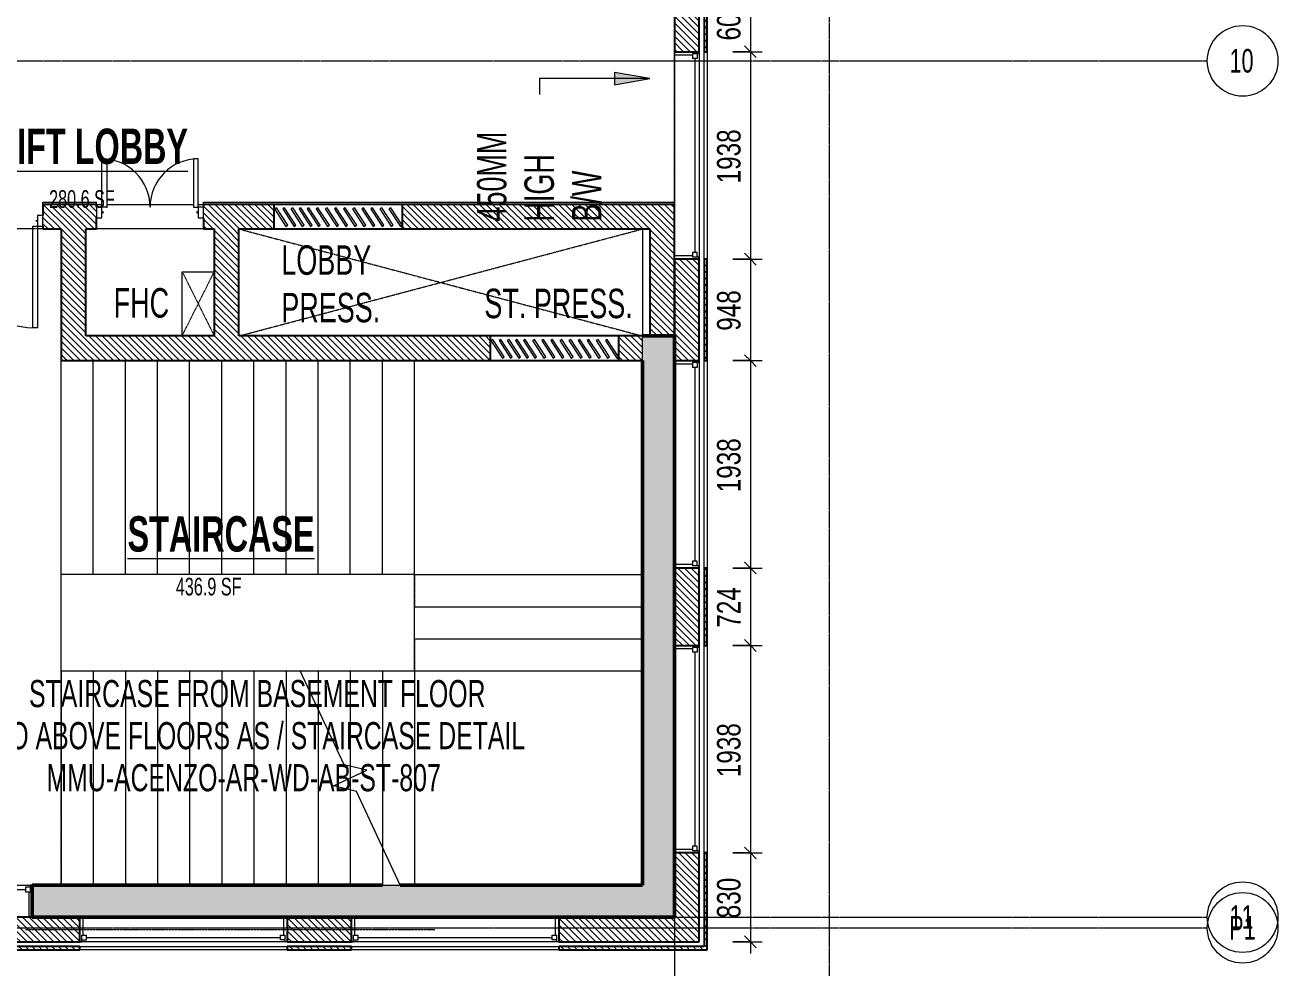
# Model space of a CAD drawing. Header units: millimetres. Extents: x -25222 to 91371, y -63339 to 20835.
# Drawn here: x 79668 to 91371, y -57863 to -49054 of the extents above; entities that cross this region are included whole.
import ezdxf

# ---------------------------------------------------------------- set-up
doc = ezdxf.new("R2010")
doc.units = ezdxf.units.MM
for name, pattern in [('Cut Out Line', [2, 1, -1]), ('Dash_2_', [6.35, 3.175, -3.175]), ('Grid Line', [22.225, 12.7, -3.175, 3.175, -3.175]), ('Overhead', [3.96875, 2.38125, -1.5875])]:
    doc.linetypes.add(name, pattern=pattern)
for name, color, linetype, lineweight in [('A-ANNO-DIMS', 211, 'Continuous', 9), ('A-ANNO-DIMS-110', 211, 'Continuous', 9), ('A-AREA-IDEN', 2, 'Continuous', 9), ('A-DETL', 90, 'Continuous', 5), ('A-DETL-HDLN', 90, 'Dash_2_', 5), ('A-DETL-MEDM', 33, 'Continuous', 25), ('A-DETL-THIN', 151, 'Continuous', 5), ('A-DOOR', 31, 'Continuous', 5), ('A-DOOR-FRAM', 31, 'Continuous', 5), ('A-GLAZ', 151, 'Continuous', 5), ('A-WALL', 113, 'Continuous', 5), ('A-WALL-PATT', 111, 'Continuous', 25), ('G-ANNO-TEXT', 231, 'Continuous', 9), ('S-GRID', 1, 'Continuous', 9), ('S-GRID-IDEN', 1, 'Continuous', 9), ('S-STRS', 31, 'Continuous', 5), ('S-STRS-MBND', 31, 'Overhead', 5)]:
    doc.layers.add(name, color=color, linetype=linetype, lineweight=lineweight)
doc.styles.add('Swis721 Cn BT', font='swissc.ttf', dxfattribs={"width": 0.8, "height": 220})
doc.styles.add('Swis721 Cn BT_10', font='swissc.ttf', dxfattribs={"width": 0.9, "height": 220})
doc.styles.add('Swis721 Cn BT_2', font='swissc.ttf', dxfattribs={"width": 0.8, "height": 253})
doc.styles.add('Swis721 Cn BT_3', font='swissc.ttf', dxfattribs={"width": 0.8, "height": 165})
doc.styles.add('Swis721 Cn BT_4', font='swissc.ttf', dxfattribs={"width": 0.8, "height": 275})
doc.styles.add('Swis721 Cn BT_B', font='swisscb.ttf', dxfattribs={"width": 0.8, "height": 330})
doc.dimstyles.new('Diagonal_-2_mm_Swiss', dxfattribs={"dimscale": 304.8, "dimtxt": 222.071065, "dimasz": 0.360892, "dimexe": 0.360892, "dimexo": 0.0625, "dimgap": 0.072178, "dimtad": 1, "dimdec": 0, "dimzin": 0, "dimdsep": 46, "dimtxsty": 'Swis721 Cn BT_10', "dimblk1": 'OBLIQUE', "dimblk2": 'OBLIQUE', "dimsah": 1, "dimcen": 0.09, "dimdle": 0.360892, "dimazin": 0, "dimtfac": 1, "dimtdec": 4, "dimtix": 1, "dimtmove": 0, "dimatfit": 3, "dimfxl": 0.541339, "dimfxlon": 1, "dimtvp": 1, "dimtolj": 1, "dimtzin": 0, "dimarcsym": 2})
pattern_1 = [(315, (14219.89, -54691.457), (30.869454, 30.869454), [])]

# ---------------------------------------------------------------- blocks, each defined once
blk = doc.blocks.new('MM-HOSPITAL A_B BLOCK 2022_05_19_Interiors_rvt-1-4_ FOURTH FLOOR - GA PLAN')
at = {"layer": 'A-WALL', "color": 10, "lineweight": 9}
for p, q in [((79835, -50709), (80335, -50709)), ((79835, -50729), (79835, -50709)), ((80335, -50729), (80335, -50709)), ((81335, -50709), (85735, -50709)), ((81335, -50729), (81335, -50709)), ((85735, -50729), (85735, -50709))]:
    blk.add_line(p, q, dxfattribs=at)
blk = doc.blocks.new('M_Door-Passage-Double-Flush - FWD1 2_0-12334527-4_ FOURTH FLOOR - GA PLAN')
at = {"layer": 'A-DOOR'}
for p, q in [((-950, 96.35), (-950, 1046.35)), ((-950, 1046.35), (-905, 1046.35)), ((-905, 1046.35), (-905, 96.35)), ((950, 1046.35), (905, 1046.35)), ((905, 1046.35), (905, 96.35)), ((950, 96.35), (950, 1046.35)), ((-905, 96.35), (-950, 96.35)), ((905, 96.35), (950, 96.35))]:
    blk.add_line(p, q, dxfattribs=at)
for centre, start, end in [((-950, 96.35), 0, 90), ((950, 96.35), 90, 180)]:
    blk.add_arc(centre, 950, start, end, dxfattribs=at)
at = {"layer": 'A-DOOR-FRAM'}
for p, q in [((-950, 96.35), (-1000, 96.35)), ((-1000, 96.35), (-1000, -3.65)), ((-950, 46.5875), (-950, 96.35)), ((-934.125, 46.5875), (-950, 46.5875)), ((-950, -3.65), (-950, 45.5625)), ((-950, 45.5625), (-934.125, 45.5625)), ((-934.125, 45.5625), (-934.125, 46.5875)), ((950, 46.5875), (934.125, 46.5875)), ((934.125, 46.5875), (934.125, 45.5625)), ((934.125, 45.5625), (950, 45.5625)), ((950, 96.35), (950, 46.5875)), ((1000, 96.35), (950, 96.35)), ((950, 45.5625), (950, -3.65)), ((1000, -3.65), (1000, 96.35)), ((-1000, -3.65), (-950, -3.65)), ((950, -3.65), (1000, -3.65))]:
    blk.add_line(p, q, dxfattribs=at)
blk = doc.blocks.new('M_Fixed - 1958_2578-12091820-4_ FOURTH FLOOR - GA PLAN')
at = {"layer": 'A-GLAZ', "lineweight": 9}
for p, q in [((-969, 102), (-937, 102)), ((-937, -65), (-937, 102)), ((937, -65), (937, 102)), ((969, 102), (937, 102)), ((-950, -128), (-950, -65)), ((-950, -65), (-906, -65)), ((-950, -109), (-906, -109)), ((-906, -109), (-906, -65)), ((-906, -87), (906, -87)), ((906, -65), (950, -65)), ((906, -109), (906, -65)), ((950, -109), (906, -109)), ((950, -128), (950, -65)), ((-969, -128), (-950, -128)), ((968, -128), (950, -128))]:
    blk.add_line(p, q, dxfattribs=at)
blk = doc.blocks.new('M_Fixed - 1938_2578-11206180-4_ FOURTH FLOOR - GA PLAN')
at = {"layer": 'A-GLAZ', "lineweight": 9}
for p, q in [((-969, 128), (-950, 128)), ((-950, 128), (-950, 65)), ((950, 128), (950, 65)), ((968, 128), (950, 128)), ((-950, 109), (-906, 109)), ((-950, 65), (-906, 65)), ((-937, 65), (-937, -102)), ((-906, 109), (-906, 65)), ((-906, 87), (906, 87)), ((906, 109), (906, 65)), ((950, 109), (906, 109)), ((906, 65), (950, 65)), ((937, 65), (937, -102)), ((-969, -102), (-937, -102)), ((969, -102), (937, -102))]:
    blk.add_line(p, q, dxfattribs=at)
blk = doc.blocks.new('M_Door-Passage-Double-Flush - SHD 1_0-11714165-4_ FOURTH FLOOR - GA PLAN')
at = {"layer": 'A-DOOR'}
for p, q in [((-450, 96.35), (-450, 546.35)), ((-450, 546.35), (-405, 546.35)), ((-405, 546.35), (-405, 96.35)), ((450, 546.35), (405, 546.35)), ((405, 546.35), (405, 96.35)), ((450, 96.35), (450, 546.35)), ((-405, 96.35), (-450, 96.35)), ((405, 96.35), (450, 96.35))]:
    blk.add_line(p, q, dxfattribs=at)
for centre, start, end in [((-450, 96.35), 0, 90), ((450, 96.35), 90, 180)]:
    blk.add_arc(centre, 450, start, end, dxfattribs=at)
at = {"layer": 'A-DOOR-FRAM'}
for p, q in [((-450, 96.35), (-500, 96.35)), ((-500, 96.35), (-500, -3.65)), ((-450, 46.5875), (-450, 96.35)), ((-434.125, 46.5875), (-450, 46.5875)), ((-450, -3.65), (-450, 45.5625)), ((-450, 45.5625), (-434.125, 45.5625)), ((-434.125, 45.5625), (-434.125, 46.5875)), ((450, 46.5875), (434.125, 46.5875)), ((434.125, 46.5875), (434.125, 45.5625)), ((434.125, 45.5625), (450, 45.5625)), ((450, 96.35), (450, 46.5875)), ((500, 96.35), (450, 96.35)), ((450, 45.5625), (450, -3.65)), ((500, -3.65), (500, 96.35)), ((-500, -3.65), (-450, -3.65)), ((450, -3.65), (500, -3.65))]:
    blk.add_line(p, q, dxfattribs=at)
blk = doc.blocks.new('M_Fixed - 2000 _ 1500-11451229-4_ FOURTH FLOOR - GA PLAN')
at = {"layer": 'A-GLAZ', "lineweight": 9}
for p, q in [((-1000, 163), (-981, 163)), ((-981, 163), (-981, 100)), ((-981, 144), (-937, 144)), ((-937, 144), (-937, 100)), ((-937, 122), (937, 122)), ((937, 144), (937, 100)), ((981, 144), (937, 144)), ((981, 163), (981, 100)), ((999, 163), (981, 163)), ((-981, 100), (-937, 100)), ((-968, 100), (-968, -137)), ((937, 100), (981, 100)), ((968, 100), (968, -137)), ((-1000, -137), (-968, -137)), ((1000, -137), (968, -137))]:
    blk.add_line(p, q, dxfattribs=at)
blk = doc.blocks.new('Grid - M_Grid Head - Circle 2-3337206-4_ FOURTH FLOOR - GA PLAN')
at = {"layer": 'S-GRID-IDEN'}
blk.add_circle((0, 0), 3, dxfattribs=at)
blk = doc.blocks.new('DIMBLOCK93-4_ FOURTH FLOOR - GA PLAN')
at = {"layer": 'A-ANNO-DIMS-110', "lineweight": 18, "transparency": 16777216}
for p, q in [((86443, -48703), (86388, -48648)), ((86443, -48703), (86498, -48758)), ((86443, -49303), (86388, -49248)), ((86443, -49303), (86498, -49358))]:
    blk.add_line(p, q, dxfattribs=at)
at = {"layer": 'A-ANNO-DIMS-110', "transparency": 16777216}
for p, q in [((86278, -48703), (86553, -48703)), ((86443, -48703), (86278, -48703)), ((86443, -48703), (86443, -49303)), ((86278, -49303), (86553, -49303)), ((86443, -49303), (86278, -49303))]:
    blk.add_line(p, q, dxfattribs=at)
at = {"layer": 'A-ANNO-DIMS-110', "color": 0, "transparency": 16777216, "insert": (86131, -49198), "char_height": 220, "width": 469.52, "attachment_point": 1, "rotation": 90, "line_spacing_factor": 0.961347, "style": 'Swis721 Cn BT_10'}
blk.add_mtext('600', dxfattribs=at)
blk = doc.blocks.new('_Oblique')
at = {"color": 0, "linetype": 'ByBlock', "lineweight": -2}
blk.add_line((-0.5, -0.5), (0.5, 0.5), dxfattribs=at)
blk = doc.blocks.new('DIMBLOCK94-4_ FOURTH FLOOR - GA PLAN')
at = {"layer": 'A-ANNO-DIMS-110', "lineweight": 18, "transparency": 16777216}
for p, q in [((86443, -49303), (86388, -49248)), ((86443, -49303), (86498, -49358)), ((86443, -51241), (86388, -51186)), ((86443, -51241), (86498, -51296))]:
    blk.add_line(p, q, dxfattribs=at)
at = {"layer": 'A-ANNO-DIMS-110', "transparency": 16777216}
for p, q in [((86278, -49303), (86553, -49303)), ((86443, -49303), (86278, -49303)), ((86443, -49303), (86443, -51241)), ((86278, -51241), (86553, -51241)), ((86443, -51241), (86278, -51241))]:
    blk.add_line(p, q, dxfattribs=at)
at = {"layer": 'A-ANNO-DIMS-110', "color": 0, "transparency": 16777216, "insert": (86131, -50533), "char_height": 220, "width": 626.03, "attachment_point": 1, "rotation": 90, "line_spacing_factor": 0.961347, "style": 'Swis721 Cn BT_10'}
blk.add_mtext('1938', dxfattribs=at)
blk = doc.blocks.new('DIMBLOCK95-4_ FOURTH FLOOR - GA PLAN')
at = {"layer": 'A-ANNO-DIMS-110', "transparency": 16777216}
for p, q in [((86278, -51241), (86553, -51241)), ((86443, -51241), (86278, -51241)), ((86443, -51241), (86443, -52189)), ((86278, -52189), (86553, -52189)), ((86443, -52189), (86278, -52189))]:
    blk.add_line(p, q, dxfattribs=at)
at = {"layer": 'A-ANNO-DIMS-110', "lineweight": 18, "transparency": 16777216}
for p, q in [((86443, -51241), (86388, -51186)), ((86443, -51241), (86498, -51296)), ((86443, -52189), (86388, -52134)), ((86443, -52189), (86498, -52244))]:
    blk.add_line(p, q, dxfattribs=at)
at = {"layer": 'A-ANNO-DIMS-110', "color": 0, "transparency": 16777216, "insert": (86131, -51910), "char_height": 220, "width": 469.52, "attachment_point": 1, "rotation": 90, "line_spacing_factor": 0.961347, "style": 'Swis721 Cn BT_10'}
blk.add_mtext('948', dxfattribs=at)
blk = doc.blocks.new('DIMBLOCK96-4_ FOURTH FLOOR - GA PLAN')
at = {"layer": 'A-ANNO-DIMS-110', "transparency": 16777216}
for p, q in [((86278, -52189), (86553, -52189)), ((86443, -52189), (86278, -52189)), ((86443, -52189), (86443, -54127)), ((86278, -54127), (86553, -54127)), ((86443, -54127), (86278, -54127))]:
    blk.add_line(p, q, dxfattribs=at)
at = {"layer": 'A-ANNO-DIMS-110', "lineweight": 18, "transparency": 16777216}
for p, q in [((86443, -52189), (86388, -52134)), ((86443, -52189), (86498, -52244)), ((86443, -54127), (86388, -54072)), ((86443, -54127), (86498, -54182))]:
    blk.add_line(p, q, dxfattribs=at)
at = {"layer": 'A-ANNO-DIMS-110', "color": 0, "transparency": 16777216, "insert": (86131, -53419), "char_height": 220, "width": 626.03, "attachment_point": 1, "rotation": 90, "line_spacing_factor": 0.961347, "style": 'Swis721 Cn BT_10'}
blk.add_mtext('1938', dxfattribs=at)
blk = doc.blocks.new('DIMBLOCK97-4_ FOURTH FLOOR - GA PLAN')
at = {"layer": 'A-ANNO-DIMS-110', "transparency": 16777216}
for p, q in [((86278, -54127), (86553, -54127)), ((86443, -54127), (86278, -54127)), ((86443, -54127), (86443, -54851)), ((86278, -54851), (86553, -54851)), ((86443, -54851), (86278, -54851))]:
    blk.add_line(p, q, dxfattribs=at)
at = {"layer": 'A-ANNO-DIMS-110', "lineweight": 18, "transparency": 16777216}
for p, q in [((86443, -54127), (86388, -54072)), ((86443, -54127), (86498, -54182)), ((86443, -54851), (86388, -54796)), ((86443, -54851), (86498, -54906))]:
    blk.add_line(p, q, dxfattribs=at)
at = {"layer": 'A-ANNO-DIMS-110', "color": 0, "transparency": 16777216, "insert": (86131, -54684), "char_height": 220, "width": 469.52, "attachment_point": 1, "rotation": 90, "line_spacing_factor": 0.961347, "style": 'Swis721 Cn BT_10'}
blk.add_mtext('724', dxfattribs=at)
blk = doc.blocks.new('DIMBLOCK98-4_ FOURTH FLOOR - GA PLAN')
at = {"layer": 'A-ANNO-DIMS-110', "transparency": 16777216}
for p, q in [((86278, -54851), (86553, -54851)), ((86443, -54851), (86278, -54851)), ((86443, -54851), (86443, -56789)), ((86278, -56789), (86553, -56789)), ((86443, -56789), (86278, -56789))]:
    blk.add_line(p, q, dxfattribs=at)
at = {"layer": 'A-ANNO-DIMS-110', "lineweight": 18, "transparency": 16777216}
for p, q in [((86443, -54851), (86388, -54796)), ((86443, -54851), (86498, -54906)), ((86443, -56789), (86388, -56734)), ((86443, -56789), (86498, -56844))]:
    blk.add_line(p, q, dxfattribs=at)
at = {"layer": 'A-ANNO-DIMS-110', "color": 0, "transparency": 16777216, "insert": (86131, -56081), "char_height": 220, "width": 626.03, "attachment_point": 1, "rotation": 90, "line_spacing_factor": 0.961347, "style": 'Swis721 Cn BT_10'}
blk.add_mtext('1938', dxfattribs=at)
blk = doc.blocks.new('DIMBLOCK99-4_ FOURTH FLOOR - GA PLAN')
at = {"layer": 'A-ANNO-DIMS-110', "lineweight": 18, "transparency": 16777216}
for p, q in [((86443, -56789), (86388, -56734)), ((86443, -56789), (86498, -56844)), ((86443, -57619), (86388, -57564)), ((86443, -57619), (86498, -57674))]:
    blk.add_line(p, q, dxfattribs=at)
at = {"layer": 'A-ANNO-DIMS-110', "transparency": 16777216}
for p, q in [((86278, -56789), (86553, -56789)), ((86443, -56789), (86278, -56789)), ((86443, -56789), (86443, -57729)), ((86278, -57619), (86553, -57619)), ((86443, -57619), (86278, -57619))]:
    blk.add_line(p, q, dxfattribs=at)
at = {"layer": 'A-ANNO-DIMS-110', "color": 0, "transparency": 16777216, "insert": (86131, -57399), "char_height": 220, "width": 469.52, "attachment_point": 1, "rotation": 90, "line_spacing_factor": 0.961347, "style": 'Swis721 Cn BT_10'}
blk.add_mtext('830', dxfattribs=at)

msp = doc.modelspace()

# ---------------------------------------------------------------- hatches: boundary and pattern name
at = {"layer": 'A-WALL-PATT', "lineweight": 5}
h = msp.add_hatch(dxfattribs=at)
h.set_pattern_fill('FP_1', color=9, style=0, pattern_type=2)
h.set_pattern_definition(pattern_1)
h.paths.add_polyline_path([(85735.1, -57388.7), (85965.1, -57388.7), (85965.1, -56788.7), (85735.1, -56788.9), (85735.1, -57088.7)], flags=0)
h.paths.add_polyline_path([(85735.1, -54850.7), (85965.1, -54850.7), (85965.1, -54126.7), (85735.1, -54126.9)], flags=0)
h.paths.add_polyline_path([(85735.1, -52188.7), (85965.1, -52188.7), (85965.1, -51240.7), (85735.1, -51240.7), (85735.1, -52188.5)], flags=0)
h.paths.add_polyline_path([(85735.1, -49302.7), (85965.1, -49302.7), (85965.1, -48702.7), (85735.1, -48702.9), (85735.1, -49302.7)], flags=0)
h.paths.add_polyline_path([(85735.1, -46764.7), (85965.1, -46764.7), (85965.1, -46164.7), (85735.1, -46164.7), (85735.1, -46328.7)], flags=0)
h.paths.add_polyline_path([(85965.1, -44226.7), (85965.1, -43626.7), (85735.1, -43626.7), (85735.1, -44226.7)], flags=0)
h.paths.add_polyline_path([(85735.1, -41688.7), (85965.1, -41688.7), (85965.1, -41088.7), (85735.1, -41088.9)], flags=0)
h.paths.add_polyline_path([(85735.1, -39150.7), (85965.1, -39150.7), (85965.1, -38437.7), (85735.1, -38437.7), (85735.1, -38688.7)], flags=0)
h.paths.add_polyline_path([(85735.1, -36499.7), (85965.1, -36499.7), (85965.1, -35786.7), (85735.1, -35786.7), (85735.1, -36288.7)], flags=0)
h.paths.add_polyline_path([(85736.1, -33848.7), (85965.1, -33848.7), (85965.1, -33248.7), (85735.1, -33248.7), (85735.1, -33848.7)], flags=0)
h.paths.add_polyline_path([(85965.1, -31310.7), (85965.1, -30587.7), (85735.1, -30587.7), (85735.1, -31310.7)], flags=0)
h.paths.add_polyline_path([(85735.1, -28649.7), (85965.1, -28649.7), (85965.1, -27926.7), (85735.1, -27926.7)], flags=0)
h.paths.add_polyline_path([(85735.1, -25988.7), (85965.1, -25988.7), (85965.1, -25158.7), (85735.1, -25158.7), (85735.1, -25388.9)], flags=0)
h = msp.add_hatch(dxfattribs=at)
h.set_pattern_fill('FP_1', color=9, style=0, pattern_type=2)
h.set_pattern_definition(pattern_1)
h.paths.add_polyline_path([(86040.1, -57663.7), (86040.1, -56788.7), (86010.1, -56788.7), (86010.1, -57663.7)], flags=0)
h.paths.add_polyline_path([(86010.1, -54850.7), (86040.1, -54850.7), (86040.1, -54126.7), (86010.1, -54126.7)], flags=0)
h.paths.add_polyline_path([(86010.1, -52188.7), (86040.1, -52188.7), (86040.1, -51240.7), (86010.1, -51240.7), (86010.1, -51958.7)], flags=0)
h.paths.add_polyline_path([(86010.1, -49302.7), (86040.1, -49302.7), (86040.1, -48702.7), (86010.1, -48702.7), (86010.1, -48728.7)], flags=0)
h.paths.add_polyline_path([(86040.1, -46764.7), (86040.1, -46164.7), (86010.1, -46164.7), (86010.1, -46764.7)], flags=0)
h.paths.add_polyline_path([(86040.1, -44226.7), (86040.1, -43626.7), (86010.1, -43626.7), (86010.1, -44226.7)], flags=0)
h.paths.add_polyline_path([(86010.1, -41688.7), (86040.1, -41688.7), (86040.1, -41088.7), (86010.1, -41088.7)], flags=0)
h.paths.add_polyline_path([(86040.1, -39150.7), (86040.1, -38437.7), (86010.1, -38437.7), (86010.1, -39150.7)], flags=0)
h.paths.add_polyline_path([(86010.1, -36499.7), (86040.1, -36499.7), (86040.1, -35786.7), (86010.1, -35786.7), (86010.1, -36288.7)], flags=0)
h.paths.add_polyline_path([(86010.1, -33848.7), (86040.1, -33848.7), (86040.1, -33248.7), (86010.1, -33248.7)], flags=0)
h.paths.add_polyline_path([(86010.1, -31310.7), (86040.1, -31310.7), (86040.1, -30587.7), (86010.1, -30587.7), (86010.1, -30748.7)], flags=0)
h.paths.add_polyline_path([(86010.1, -28649.7), (86040.1, -28649.7), (86040.1, -27926.7), (86010.1, -27926.7)], flags=0)
h.paths.add_polyline_path([(86010.1, -25988.7), (86040.1, -25988.7), (86040.1, -25113.7), (86010.1, -25113.7), (86010.1, -25388.7)], flags=0)
h = msp.add_hatch(dxfattribs=at)
h.set_pattern_fill('FP_1', color=9, style=0, pattern_type=2)
h.set_pattern_definition(pattern_1)
h.paths.add_polyline_path([(77665.1, -50958.8), (77835.1, -50958.8), (77835.1, -50728.8), (77665.1, -50728.8), (77665.1, -50958.8)], flags=0)
h.paths.add_polyline_path([(79835.1, -50958.8), (80335.1, -50958.8), (80335.1, -50728.8), (79835.1, -50728.8), (79835.1, -50933.8)], flags=0)
h.paths.add_polyline_path([(81335.1, -50958.8), (81992.2, -50958.8), (81992.2, -50728.8), (81335.1, -50728.8), (81335.1, -50853.8)], flags=0)
h.paths.add_polyline_path([(83305.1, -50958.8), (85735.1, -50958.8), (85735.1, -50728.8), (83192.2, -50728.8), (83192.2, -50958.8)], flags=0)
h = msp.add_hatch(dxfattribs=at)
h.set_pattern_fill('FP_1', color=9, style=0, pattern_type=2)
h.set_pattern_definition(pattern_1)
h.paths.add_polyline_path([(80005.1, -52188.7), (80235.1, -52188.7), (80235.1, -50958.8), (80005.1, -50958.8), (80005.1, -52188.7)], flags=0)
h = msp.add_hatch(dxfattribs=at)
h.set_pattern_fill('FP_1', color=9, style=0, pattern_type=2)
h.set_pattern_definition(pattern_1)
h.paths.add_polyline_path([(81435.1, -51958.7), (81665.1, -51958.7), (81665.1, -50958.8), (81435.1, -50958.8), (81435.1, -51944.7)], flags=0)
h = msp.add_hatch(dxfattribs=at)
h.set_pattern_fill('FP_1', color=9, style=0, pattern_type=2)
h.set_pattern_definition(pattern_1)
h.paths.add_polyline_path([(85505.1, -51958.7), (85735.1, -51958.7), (85735.1, -50958.8), (85505.1, -50958.8), (85505.1, -51341.1)], flags=0)
h = msp.add_hatch(dxfattribs=at)
h.set_pattern_fill('FP_1', color=9, style=0, pattern_type=2)
h.set_pattern_definition(pattern_1)
h.paths.add_polyline_path([(85435.1, -52188.7), (85435.1, -51958.7), (85213.6, -51958.7), (85213.6, -52188.7)], flags=0)
h.paths.add_polyline_path([(81325.7, -52188.7), (84013.6, -52188.7), (84013.6, -51958.7), (80235.1, -51958.7), (80235.1, -52188.7)], flags=0)
for points in [[(85735.1, -57388.7), (85735.1, -51958.7), (85435.1, -51958.7), (85435.1, -57388.7), (85735.1, -57388.7)], [(85435.1, -57388.7), (85435.1, -57088.7), (79735.1, -57088.7), (79735.1, -57388.7), (84998.5, -57388.7)]]:
    msp.add_hatch(color=55, dxfattribs=at).paths.add_polyline_path(points, flags=0)
h = msp.add_hatch(dxfattribs=at)
h.set_pattern_fill('FP_1', color=9, style=0, pattern_type=2)
h.set_pattern_definition(pattern_1)
h.paths.add_polyline_path([(62563.4, -57618.7), (63490.1, -57618.7), (63490.1, -57388.7), (62381.1, -57388.7), (62381.1, -57618.7), (62507.7, -57618.7)], flags=0)
h.paths.add_polyline_path([(72640, -57618.7), (72903.8, -57618.7), (72903.8, -57388.7), (72304.1, -57388.7), (72304.1, -57618.7)], flags=0)
h.paths.add_polyline_path([(68196.3, -57618.7), (68566.2, -57618.7), (68566.2, -57388.7), (67965.8, -57388.7), (67965.8, -57618.7), (68160.1, -57618.7)], flags=0)
h.paths.add_polyline_path([(66027.8, -57618.7), (66027.8, -57388.7), (65428.1, -57388.7), (65428.1, -57618.7)], flags=0)
h.paths.add_polyline_path([(69766.2, -57618.7), (70366.1, -57618.7), (70366.1, -57388.7), (69766.2, -57388.7), (69766.2, -57444.2)], flags=0)
h.paths.add_polyline_path([(77108.9, -57618.7), (77641.4, -57618.7), (77641.3, -57388.8), (76641.8, -57388.7), (76641.8, -57618.7), (76671.2, -57618.7)], flags=0)
h.paths.add_polyline_path([(80179.1, -57618.7), (80179.1, -57388.7), (79579.4, -57388.7), (79579.4, -57618.7), (80005.1, -57618.7)], flags=0)
h.paths.add_polyline_path([(85435.1, -57618.7), (85965.1, -57618.7), (85965.1, -57388.7), (84655.1, -57388.7), (84655.1, -57618.7), (84998.5, -57618.7)], flags=0)
h.paths.add_polyline_path([(74841.8, -57618.7), (75441.8, -57618.7), (75441.8, -57388.7), (74841.8, -57388.7)], flags=0)
h.paths.add_polyline_path([(82717.1, -57618.7), (82717.1, -57388.7), (82117.1, -57388.7), (82117.1, -57618.7)], flags=0)
h = msp.add_hatch(dxfattribs=at)
h.set_pattern_fill('FP_1', color=9, style=0, pattern_type=2)
h.set_pattern_definition(pattern_1)
h.paths.add_polyline_path([(84998.5, -57693.7), (86040.1, -57693.7), (86040.1, -57663.7), (84655.1, -57663.7), (84655.1, -57693.7)], flags=0)
h.paths.add_polyline_path([(79735.1, -57693.7), (80179.1, -57693.7), (80179.1, -57663.7), (79579.4, -57663.7), (79579.4, -57693.7)], flags=0)
h.paths.add_polyline_path([(77435.1, -57693.7), (77641.4, -57693.7), (77641.4, -57663.7), (76641.8, -57663.7), (76641.8, -57693.7), (77415.1, -57693.7)], flags=0)
h.paths.add_polyline_path([(82117.1, -57693.7), (82717.1, -57693.7), (82717.1, -57663.7), (82117.1, -57663.7)], flags=0)
h.paths.add_polyline_path([(72855.1, -57693.7), (72903.8, -57693.7), (72903.8, -57663.7), (72304.1, -57663.7), (72304.1, -57693.7), (72740.1, -57693.7)], flags=0)
h.paths.add_polyline_path([(74841.8, -57693.7), (75441.8, -57693.7), (75441.8, -57663.7), (74841.8, -57663.7)], flags=0)
h.paths.add_polyline_path([(70366.1, -57693.7), (70366.1, -57663.7), (69766.2, -57663.7), (69766.2, -57693.7), (70307.5, -57693.7)], flags=0)
h.paths.add_polyline_path([(68566.2, -57693.7), (68566.2, -57663.7), (67965.8, -57663.7), (67965.8, -57693.7), (68501.3, -57693.7)], flags=0)
h.paths.add_polyline_path([(63490.1, -57693.7), (63490.1, -57663.7), (62455.1, -57663.7), (62455.1, -57693.7), (63465.1, -57693.7)], flags=0)
h.paths.add_polyline_path([(65428.1, -57693.7), (66027.8, -57693.7), (66027.8, -57663.7), (65428.1, -57663.7)], flags=0)
at = {"layer": 'G-ANNO-TEXT'}
msp.add_hatch(color=130, dxfattribs=at).paths.add_polyline_path([(85504.2, -49554.1), (85174.2, -49495.9), (85174.2, -49612.3)], flags=0)

# ---------------------------------------------------------------- linework, layer by layer
at = {"lineweight": 5}
msp.add_line((85435.1, -50958.8), (85435.1, -51958.7), dxfattribs=at)
at = {"layer": 'A-DETL', "linetype": 'Cut Out Line'}
for p, q in [((81665.1, -51958.7), (85435.1, -50958.8)), ((81665.1, -50958.8), (85435.1, -51958.7)), ((81135.1, -51958.7), (81435.1, -51358.7)), ((81135.1, -51358.7), (81435.1, -51958.7)), ((79673.1, -57503.7), (83497.1, -57503.7))]:
    msp.add_line(p, q, dxfattribs=at)
at = {"layer": 'A-DETL'}
for p, q in [((81135.1, -51958.7), (81135.1, -51358.7)), ((81135.1, -51358.7), (81435.1, -51358.7))]:
    msp.add_line(p, q, dxfattribs=at)
at = {"layer": 'A-DETL-HDLN'}
msp.add_line((87179.7, -25158.7), (87179.7, -60118.7), dxfattribs=at)
at = {"layer": 'A-DETL-MEDM'}
for p, q in [((83192.2, -50728.8), (81992.2, -50728.8)), ((81992.2, -50728.8), (81992.2, -50958.8)), ((83192.2, -50958.8), (83192.2, -50728.8)), ((81992.2, -50958.8), (83192.2, -50958.8)), ((85213.6, -51958.7), (84013.6, -51958.7)), ((84013.6, -51958.7), (84013.6, -52188.7)), ((85213.6, -52188.7), (85213.6, -51958.7)), ((84013.6, -52188.7), (85213.6, -52188.7))]:
    msp.add_line(p, q, dxfattribs=at)
at = {"layer": 'A-DETL-THIN'}
for p, q in [((82015.4, -50760.5), (81998.6, -50771.4)), ((81998.6, -50771.4), (82105, -50935.1)), ((82121.8, -50924.2), (82015.4, -50760.5)), ((82091.6, -50760.5), (82074.8, -50771.4)), ((82074.8, -50771.4), (82181.1, -50935.1)), ((82197.9, -50924.2), (82091.6, -50760.5)), ((82167.7, -50760.5), (82150.9, -50771.4)), ((82150.9, -50771.4), (82257.3, -50935.1)), ((82274.1, -50924.2), (82167.7, -50760.5)), ((82243.9, -50760.5), (82227.1, -50771.4)), ((82227.1, -50771.4), (82333.4, -50935.1)), ((82350.2, -50924.2), (82243.9, -50760.5)), ((82318.9, -50760.5), (82302.1, -50771.4)), ((82302.1, -50771.4), (82408.4, -50935.1)), ((82425.2, -50924.2), (82318.9, -50760.5)), ((82403.9, -50760.5), (82387.1, -50771.4)), ((82387.1, -50771.4), (82493.4, -50935.1)), ((82510.2, -50924.2), (82403.9, -50760.5)), ((82488.9, -50760.5), (82472.1, -50771.4)), ((82472.1, -50771.4), (82578.4, -50935.1)), ((82595.2, -50924.2), (82488.9, -50760.5)), ((82573.9, -50760.5), (82557.1, -50771.4)), ((82557.1, -50771.4), (82663.4, -50935.1)), ((82680.2, -50924.2), (82573.9, -50760.5)), ((82658.9, -50760.5), (82642.1, -50771.4)), ((82642.1, -50771.4), (82748.4, -50935.1)), ((82765.2, -50924.2), (82658.9, -50760.5)), ((82743.9, -50760.5), (82727.1, -50771.4)), ((82727.1, -50771.4), (82833.4, -50935.1)), ((82850.2, -50924.2), (82743.9, -50760.5)), ((82828.9, -50760.5), (82812.1, -50771.4)), ((82812.1, -50771.4), (82918.4, -50935.1)), ((82935.2, -50924.2), (82828.9, -50760.5)), ((82913.9, -50760.5), (82897.1, -50771.4)), ((82897.1, -50771.4), (83003.4, -50935.1)), ((83020.2, -50924.2), (82913.9, -50760.5)), ((82998.9, -50760.5), (82982.1, -50771.4)), ((82982.1, -50771.4), (83088.4, -50935.1)), ((83105.2, -50924.2), (82998.9, -50760.5)), ((83083.9, -50760.5), (83067.1, -50771.4)), ((83067.1, -50771.4), (83173.4, -50935.1)), ((83190.2, -50924.2), (83083.9, -50760.5)), ((82105, -50935.1), (82121.8, -50924.2)), ((82181.1, -50935.1), (82197.9, -50924.2)), ((82257.3, -50935.1), (82274.1, -50924.2)), ((82333.4, -50935.1), (82350.2, -50924.2)), ((82408.4, -50935.1), (82425.2, -50924.2)), ((82493.4, -50935.1), (82510.2, -50924.2)), ((82578.4, -50935.1), (82595.2, -50924.2)), ((82663.4, -50935.1), (82680.2, -50924.2)), ((82748.4, -50935.1), (82765.2, -50924.2)), ((82833.4, -50935.1), (82850.2, -50924.2)), ((82918.4, -50935.1), (82935.2, -50924.2)), ((83003.4, -50935.1), (83020.2, -50924.2)), ((83088.4, -50935.1), (83105.2, -50924.2)), ((83173.4, -50935.1), (83190.2, -50924.2)), ((84036.8, -51990.4), (84020, -52001.3)), ((84020, -52001.3), (84126.4, -52165.1)), ((84143.2, -52154.2), (84036.8, -51990.4)), ((84113, -51990.4), (84096.2, -52001.3)), ((84096.2, -52001.3), (84202.5, -52165.1)), ((84219.3, -52154.2), (84113, -51990.4)), ((84189.1, -51990.4), (84172.3, -52001.3)), ((84172.3, -52001.3), (84278.7, -52165.1)), ((84295.5, -52154.2), (84189.1, -51990.4)), ((84265.3, -51990.4), (84248.5, -52001.3)), ((84248.5, -52001.3), (84354.8, -52165.1)), ((84371.6, -52154.2), (84265.3, -51990.4)), ((84340.3, -51990.4), (84323.5, -52001.3)), ((84323.5, -52001.3), (84429.8, -52165.1)), ((84446.6, -52154.2), (84340.3, -51990.4)), ((84425.3, -51990.4), (84408.5, -52001.3)), ((84408.5, -52001.3), (84514.8, -52165.1)), ((84531.6, -52154.2), (84425.3, -51990.4)), ((84510.3, -51990.4), (84493.5, -52001.3)), ((84493.5, -52001.3), (84599.8, -52165.1)), ((84616.6, -52154.2), (84510.3, -51990.4)), ((84595.3, -51990.4), (84578.5, -52001.3)), ((84578.5, -52001.3), (84684.8, -52165.1)), ((84701.6, -52154.2), (84595.3, -51990.4)), ((84680.3, -51990.4), (84663.5, -52001.3)), ((84663.5, -52001.3), (84769.8, -52165.1)), ((84786.6, -52154.2), (84680.3, -51990.4)), ((84765.3, -51990.4), (84748.5, -52001.3)), ((84748.5, -52001.3), (84854.8, -52165.1)), ((84871.6, -52154.2), (84765.3, -51990.4)), ((84850.3, -51990.4), (84833.5, -52001.3)), ((84833.5, -52001.3), (84939.8, -52165.1)), ((84956.6, -52154.2), (84850.3, -51990.4)), ((84935.3, -51990.4), (84918.5, -52001.3)), ((84918.5, -52001.3), (85024.8, -52165.1)), ((85041.6, -52154.2), (84935.3, -51990.4)), ((85020.3, -51990.4), (85003.5, -52001.3)), ((85003.5, -52001.3), (85109.8, -52165.1)), ((85126.6, -52154.2), (85020.3, -51990.4)), ((85105.3, -51990.4), (85088.5, -52001.3)), ((85088.5, -52001.3), (85194.8, -52165.1)), ((85211.6, -52154.2), (85105.3, -51990.4)), ((84126.4, -52165.1), (84143.2, -52154.2)), ((84202.5, -52165.1), (84219.3, -52154.2)), ((84278.7, -52165.1), (84295.5, -52154.2)), ((84354.8, -52165.1), (84371.6, -52154.2)), ((84429.8, -52165.1), (84446.6, -52154.2)), ((84514.8, -52165.1), (84531.6, -52154.2)), ((84599.8, -52165.1), (84616.6, -52154.2)), ((84684.8, -52165.1), (84701.6, -52154.2)), ((84769.8, -52165.1), (84786.6, -52154.2)), ((84854.8, -52165.1), (84871.6, -52154.2)), ((84939.8, -52165.1), (84956.6, -52154.2)), ((85024.8, -52165.1), (85041.6, -52154.2)), ((85109.8, -52165.1), (85126.6, -52154.2)), ((85194.8, -52165.1), (85211.6, -52154.2))]:
    msp.add_line(p, q, dxfattribs=at)
at = {"layer": 'A-WALL', "lineweight": 25}
for p, q in [((85735.1, -48702.7), (85735.1, -49302.7)), ((85965.1, -49302.7), (85965.1, -48702.7)), ((86010.1, -48702.7), (86010.1, -49302.7)), ((86040.1, -49302.7), (86040.1, -48702.7)), ((85735.1, -49302.7), (85965.1, -49302.7)), ((86010.1, -49302.7), (86040.1, -49302.7)), ((80335.1, -50728.8), (79835.1, -50728.8)), ((79835.1, -50728.8), (79835.1, -50833.8)), ((80335.1, -50753.8), (80335.1, -50728.8)), ((81992.2, -50728.8), (81335.1, -50728.8)), ((81335.1, -50728.8), (81335.1, -50753.8)), ((85735.1, -50728.8), (83192.2, -50728.8)), ((85735.1, -51958.7), (85735.1, -50728.8)), ((80335.1, -50958.8), (80335.1, -50853.8)), ((81335.1, -50853.8), (81335.1, -50958.8)), ((79835.1, -50933.8), (79835.1, -50958.8)), ((79835.1, -50958.8), (80005.1, -50958.8)), ((80005.1, -50958.8), (80005.1, -52188.7)), ((80235.1, -50958.8), (80335.1, -50958.8)), ((80235.1, -51958.7), (80235.1, -50958.8)), ((81335.1, -50958.8), (81435.1, -50958.8)), ((81435.1, -50958.8), (81435.1, -51958.7)), ((81665.1, -50958.8), (81992.2, -50958.8)), ((81665.1, -51958.7), (81665.1, -50958.8)), ((83192.2, -50958.8), (85505.1, -50958.8)), ((85505.1, -50958.8), (85505.1, -51958.7)), ((85965.1, -51240.7), (85735.1, -51240.7)), ((85735.1, -51240.7), (85735.1, -52188.7)), ((85965.1, -52188.7), (85965.1, -51240.7)), ((86010.1, -51240.7), (86010.1, -52188.7)), ((86040.1, -51240.7), (86010.1, -51240.7)), ((86040.1, -52188.7), (86040.1, -51240.7)), ((81435.1, -51958.7), (80235.1, -51958.7)), ((84013.6, -51958.7), (81665.1, -51958.7)), ((85435.1, -51958.7), (85213.6, -51958.7)), ((80005.1, -52188.7), (84013.6, -52188.7)), ((85213.6, -52188.7), (85435.1, -52188.7)), ((85735.1, -52188.7), (85965.1, -52188.7)), ((86010.1, -52188.7), (86040.1, -52188.7)), ((85965.1, -54126.7), (85735.1, -54126.7)), ((85735.1, -54126.7), (85735.1, -54850.7)), ((85965.1, -54850.7), (85965.1, -54126.7)), ((86010.1, -54126.7), (86010.1, -54850.7)), ((86040.1, -54126.7), (86010.1, -54126.7)), ((86040.1, -54850.7), (86040.1, -54126.7)), ((85735.1, -54850.7), (85965.1, -54850.7)), ((86010.1, -54850.7), (86040.1, -54850.7)), ((85965.1, -56788.7), (85735.1, -56788.7)), ((85735.1, -56788.7), (85735.1, -57388.7)), ((85965.1, -57618.7), (85965.1, -56788.7)), ((86010.1, -56788.7), (86010.1, -57663.7)), ((86040.1, -56788.7), (86010.1, -56788.7)), ((86040.1, -57693.7), (86040.1, -56788.7)), ((80179.1, -57388.7), (79579.4, -57388.7)), ((80179.1, -57618.7), (80179.1, -57388.7)), ((82717.1, -57388.7), (82117.1, -57388.7)), ((82117.1, -57388.7), (82117.1, -57618.7)), ((82717.1, -57618.7), (82717.1, -57388.7)), ((85735.1, -57388.7), (84655.1, -57388.7)), ((84655.1, -57388.7), (84655.1, -57618.7)), ((79579.4, -57618.7), (80179.1, -57618.7)), ((80179.1, -57663.7), (79579.4, -57663.7)), ((79579.4, -57693.7), (80179.1, -57693.7)), ((80179.1, -57693.7), (80179.1, -57663.7)), ((82117.1, -57618.7), (82717.1, -57618.7)), ((82717.1, -57663.7), (82117.1, -57663.7)), ((82117.1, -57663.7), (82117.1, -57693.7)), ((82117.1, -57693.7), (82717.1, -57693.7)), ((82717.1, -57693.7), (82717.1, -57663.7)), ((84655.1, -57618.7), (85965.1, -57618.7)), ((86010.1, -57663.7), (84655.1, -57663.7)), ((84655.1, -57663.7), (84655.1, -57693.7)), ((84655.1, -57693.7), (86040.1, -57693.7))]:
    msp.add_line(p, q, dxfattribs=at)
at = {"layer": 'A-WALL'}
for p, q in [((85735.1, -50708.8), (85735.1, -49302.7)), ((85965.1, -49302.7), (85965.1, -51240.7)), ((86010.1, -51240.7), (86010.1, -49302.7)), ((86040.1, -49302.7), (86040.1, -51240.7)), ((80335.1, -50728.8), (80385.1, -50728.8)), ((80430.1, -50728.8), (81240.1, -50728.8)), ((81285.1, -50728.8), (81335.1, -50728.8)), ((81335.1, -50958.8), (80335.1, -50958.8)), ((85435.1, -52188.7), (85435.1, -51958.7)), ((85965.1, -52188.7), (85965.1, -54126.7)), ((86010.1, -54126.7), (86010.1, -52188.7)), ((86040.1, -52188.7), (86040.1, -54126.7)), ((85965.1, -54850.7), (85965.1, -56788.7)), ((86010.1, -56788.7), (86010.1, -54850.7)), ((86040.1, -54850.7), (86040.1, -56788.7)), ((77735.1, -57088.7), (79735.1, -57088.7)), ((82117.1, -57618.7), (80179.1, -57618.7)), ((80179.1, -57663.7), (82117.1, -57663.7)), ((82117.1, -57693.7), (80179.1, -57693.7)), ((84655.1, -57618.7), (82717.1, -57618.7)), ((82717.1, -57663.7), (84655.1, -57663.7)), ((84655.1, -57693.7), (82717.1, -57693.7))]:
    msp.add_line(p, q, dxfattribs=at)
at = {"layer": 'A-WALL', "lineweight": 50}
for p, q in [((85735.1, -51958.7), (85435.1, -51958.7)), ((85735.1, -57388.7), (85735.1, -51958.7)), ((85435.1, -52188.7), (85435.1, -57088.7)), ((83005.1, -57088.7), (79735.1, -57088.7)), ((79735.1, -57088.7), (79735.1, -57388.7)), ((85435.1, -57088.7), (83171.4, -57088.7)), ((79735.1, -57388.7), (85735.1, -57388.7))]:
    msp.add_line(p, q, dxfattribs=at)
at = {"layer": 'G-ANNO-TEXT', "color": 130}
for p, q in [((85504.2, -49554.1), (85174.2, -49495.9)), ((85174.2, -49495.9), (85174.2, -49612.3)), ((84473.6, -49554.1), (84473.6, -49702.7)), ((85504.2, -49554.1), (84473.6, -49554.1)), ((85174.2, -49612.3), (85504.2, -49554.1))]:
    msp.add_line(p, q, dxfattribs=at)
at = {"layer": 'S-GRID', "linetype": 'Grid Line'}
for p, q in [((85735.1, 20089.7), (85735.1, -62440.6)), ((-24562.2, -49388.7), (90711.2, -49388.7)), ((-24562.2, -57388.7), (90711.2, -57388.7)), ((-24562.2, -57488.7), (90711.2, -57488.7))]:
    msp.add_line(p, q, dxfattribs=at)
at = {"layer": 'S-STRS'}
for p, q in [((79740.1, -50958.8), (77930.1, -50958.8)), ((79835.1, -50958.8), (79785.1, -50958.8)), ((80005.1, -54188.7), (80005.1, -52188.7)), ((80305.1, -54188.7), (80305.1, -52188.7)), ((80605.1, -54188.7), (80605.1, -52188.7)), ((80905.1, -54188.7), (80905.1, -52188.7)), ((81205.1, -54188.7), (81205.1, -52188.7)), ((81505.1, -54188.7), (81505.1, -52188.7)), ((81805.1, -54188.7), (81805.1, -52188.7)), ((82105.1, -54188.7), (82105.1, -52188.7)), ((82405.1, -54188.7), (82405.1, -52188.7)), ((82705.1, -54188.7), (82705.1, -52188.7)), ((83005.1, -54188.7), (83005.1, -52188.7)), ((83305.1, -54188.7), (83305.1, -52188.7)), ((80005.1, -55088.7), (80005.1, -54188.7)), ((80305.1, -54188.7), (80005.1, -54188.7)), ((80605.1, -54188.7), (80305.1, -54188.7)), ((80905.1, -54188.7), (80605.1, -54188.7)), ((81205.1, -54188.7), (80905.1, -54188.7)), ((81505.1, -54188.7), (81205.1, -54188.7)), ((81805.1, -54188.7), (81505.1, -54188.7)), ((82105.1, -54188.7), (81805.1, -54188.7)), ((82405.1, -54188.7), (82105.1, -54188.7)), ((82705.1, -54188.7), (82405.1, -54188.7)), ((83005.1, -54188.7), (82705.1, -54188.7)), ((83305.1, -54188.7), (83005.1, -54188.7)), ((83305.1, -54188.7), (85435.1, -54188.7)), ((83305.1, -54488.7), (83305.1, -54188.7)), ((83305.1, -54788.7), (83305.1, -54488.7)), ((83305.1, -54488.7), (85435.1, -54488.7)), ((83305.1, -55088.7), (83305.1, -54788.7)), ((83305.1, -54788.7), (85435.1, -54788.7)), ((80005.1, -55088.7), (80005.1, -57088.7)), ((80005.1, -55088.7), (80305.1, -55088.7)), ((80305.1, -55088.7), (80605.1, -55088.7)), ((80305.1, -55088.7), (80305.1, -57088.7)), ((80605.1, -55088.7), (80905.1, -55088.7)), ((80605.1, -55088.7), (80605.1, -57088.7)), ((80905.1, -55088.7), (81205.1, -55088.7)), ((80905.1, -55088.7), (80905.1, -57088.7)), ((81205.1, -55088.7), (81505.1, -55088.7)), ((81205.1, -55088.7), (81205.1, -57088.7)), ((81505.1, -55088.7), (81805.1, -55088.7)), ((81505.1, -55088.7), (81505.1, -57088.7)), ((81805.1, -55088.7), (82105.1, -55088.7)), ((81805.1, -55088.7), (81805.1, -57088.7)), ((82105.1, -55088.7), (82238.8, -55088.7)), ((82105.1, -55088.7), (82105.1, -57088.7)), ((82238.8, -55088.7), (82405.1, -55088.7)), ((82405.1, -55088.7), (82705.1, -55088.7)), ((82405.1, -55088.7), (82405.1, -55445.4)), ((82705.1, -55088.7), (83005.1, -55088.7)), ((82705.1, -55088.7), (82705.1, -55978.3)), ((83005.1, -55088.7), (83305.1, -55088.7)), ((83005.1, -55088.7), (83005.1, -56732.1)), ((83305.1, -55088.7), (85435.1, -55088.7)), ((83305.1, -55088.7), (83305.1, -57088.7)), ((82405.1, -55445.4), (82405.1, -57088.7)), ((82705.1, -55978.3), (82705.1, -56088.7)), ((82705.1, -56088.7), (82705.1, -56199.2)), ((82705.1, -56199.2), (82705.1, -57088.7)), ((83005.1, -56732.1), (83005.1, -57088.7)), ((83005.1, -57088.7), (83171.4, -57088.7))]:
    msp.add_line(p, q, dxfattribs=at)
at = {"layer": 'S-STRS', "linetype": 'Overhead'}
for p, q in [((80005.1, -54188.7), (80005.1, -52188.7)), ((80305.1, -54188.7), (80305.1, -52188.7)), ((80605.1, -54188.7), (80605.1, -52188.7)), ((80905.1, -54188.7), (80905.1, -52188.7)), ((81205.1, -54188.7), (81205.1, -52188.7)), ((81505.1, -54188.7), (81505.1, -52188.7)), ((81805.1, -54188.7), (81805.1, -52188.7)), ((82105.1, -54188.7), (82105.1, -52188.7)), ((82405.1, -54188.7), (82405.1, -52188.7)), ((82705.1, -54188.7), (82705.1, -52188.7)), ((83005.1, -54188.7), (83005.1, -52188.7)), ((83305.1, -54188.7), (83305.1, -52188.7)), ((83305.1, -54188.7), (85435.1, -54188.7)), ((83305.1, -54488.7), (85435.1, -54488.7)), ((83305.1, -54788.7), (85435.1, -54788.7)), ((80005.1, -55088.7), (80005.1, -57088.7)), ((80305.1, -55088.7), (80305.1, -57088.7)), ((80605.1, -55088.7), (80605.1, -57088.7)), ((80905.1, -55088.7), (80905.1, -57088.7)), ((81205.1, -55088.7), (81205.1, -57088.7)), ((81505.1, -55088.7), (81505.1, -57088.7)), ((81805.1, -55088.7), (81805.1, -57088.7)), ((82105.1, -55088.7), (82105.1, -57088.7)), ((82405.1, -55088.7), (82405.1, -55445.4)), ((82705.1, -55088.7), (82705.1, -55978.3)), ((83005.1, -55088.7), (83005.1, -56732.1)), ((83305.1, -55088.7), (85435.1, -55088.7)), ((83305.1, -55088.7), (83305.1, -57088.7)), ((82405.1, -55445.4), (82405.1, -57088.7)), ((82705.1, -55978.3), (82705.1, -56088.7)), ((82705.1, -56088.7), (82705.1, -56199.2)), ((82705.1, -56199.2), (82705.1, -57088.7)), ((83005.1, -56732.1), (83005.1, -57088.7))]:
    msp.add_line(p, q, dxfattribs=at)
at = {"layer": 'S-STRS-MBND'}
for p, q in [((80005.1, -50958.8), (77665.1, -50958.8)), ((80005.1, -52188.7), (80005.1, -50958.8)), ((80005.1, -54188.7), (80005.1, -52188.7)), ((83305.1, -52188.7), (80005.1, -52188.7)), ((80005.1, -54188.7), (80005.1, -52188.7)), ((80305.1, -54188.7), (80305.1, -52188.7)), ((80305.1, -54188.7), (80305.1, -52188.7)), ((80605.1, -54188.7), (80605.1, -52188.7)), ((80605.1, -54188.7), (80605.1, -52188.7)), ((80905.1, -54188.7), (80905.1, -52188.7)), ((80905.1, -54188.7), (80905.1, -52188.7)), ((81205.1, -54188.7), (81205.1, -52188.7)), ((81205.1, -54188.7), (81205.1, -52188.7)), ((81505.1, -54188.7), (81505.1, -52188.7)), ((81505.1, -54188.7), (81505.1, -52188.7)), ((81805.1, -54188.7), (81805.1, -52188.7)), ((81805.1, -54188.7), (81805.1, -52188.7)), ((82105.1, -54188.7), (82105.1, -52188.7)), ((82105.1, -54188.7), (82105.1, -52188.7)), ((82405.1, -54188.7), (82405.1, -52188.7)), ((82405.1, -54188.7), (82405.1, -52188.7)), ((82705.1, -54188.7), (82705.1, -52188.7)), ((82705.1, -54188.7), (82705.1, -52188.7)), ((83005.1, -54188.7), (83005.1, -52188.7)), ((83005.1, -54188.7), (83005.1, -52188.7)), ((84013.6, -52188.7), (83305.1, -52188.7)), ((83305.1, -54188.7), (83305.1, -52188.7)), ((83305.1, -54188.7), (83305.1, -52188.7)), ((85435.1, -52188.7), (85213.6, -52188.7)), ((85435.1, -54488.7), (85435.1, -52188.7)), ((80005.1, -57088.7), (80005.1, -54188.7)), ((83305.1, -54188.7), (80005.1, -54188.7)), ((83305.1, -54188.7), (83305.1, -54488.7)), ((83305.1, -54488.7), (85435.1, -54488.7)), ((83305.1, -54788.7), (83305.1, -54488.7)), ((83305.1, -54488.7), (85435.1, -54488.7)), ((85435.1, -54788.7), (85435.1, -54488.7)), ((83305.1, -54788.7), (83305.1, -55088.7)), ((83305.1, -54788.7), (85435.1, -54788.7)), ((83305.1, -54788.7), (85435.1, -54788.7)), ((85435.1, -57088.7), (85435.1, -54788.7)), ((82238.8, -55088.7), (83305.1, -55088.7)), ((82405.1, -55088.7), (82405.1, -55445.4)), ((82405.1, -55088.7), (82405.1, -55445.4)), ((82705.1, -55088.7), (82705.1, -55978.3)), ((82705.1, -55088.7), (82705.1, -55978.3)), ((83005.1, -55088.7), (83005.1, -56732.1)), ((83005.1, -55088.7), (83005.1, -56732.1)), ((83305.1, -55088.7), (83305.1, -57088.7)), ((83305.1, -55088.7), (83305.1, -57088.7)), ((82705.1, -56088.7), (82705.1, -56199.2)), ((82705.1, -56088.7), (82705.1, -56199.2)), ((77665.1, -57088.7), (80005.1, -57088.7)), ((83171.4, -57088.7), (83305.1, -57088.7)), ((83305.1, -57088.7), (85435.1, -57088.7))]:
    msp.add_line(p, q, dxfattribs=at)
at = {"layer": 'S-STRS-MBND', "linetype": 'Continuous'}
for p, q in [((82647, -55964.1), (82238.8, -55088.7)), ((82549.4, -56161.4), (82860.9, -56016.1)), ((82860.9, -56016.1), (82647, -55964.1)), ((82763.2, -56213.4), (82549.4, -56161.4)), ((83171.4, -57088.7), (82763.2, -56213.4))]:
    msp.add_line(p, q, dxfattribs=at)

# ---------------------------------------------------------------- block references
at = {"lineweight": 5}
msp.add_blockref('MM-HOSPITAL A_B BLOCK 2022_05_19_Interiors_rvt-1-4_ FOURTH FLOOR - GA PLAN', (0, 0), dxfattribs=at)
at = {"layer": 'A-DOOR'}
msp.add_blockref('M_Door-Passage-Double-Flush - SHD 1_0-11714165-4_ FOURTH FLOOR - GA PLAN', (80835.1, -50850.1), dxfattribs=at)
at = {"layer": 'A-DOOR', "rotation": 180}
msp.add_blockref('M_Door-Passage-Double-Flush - FWD1 2_0-12334527-4_ FOURTH FLOOR - GA PLAN', (78835.1, -50837.4), dxfattribs=at)
at = {"layer": 'A-GLAZ', "rotation": 269.9999999999999}
for p in [(85837.1, -50271.7), (85837.1, -53157.7), (85837.1, -55819.7)]:
    msp.add_blockref('M_Fixed - 1938_2578-11206180-4_ FOURTH FLOOR - GA PLAN', p, dxfattribs=at)
at = {"layer": 'A-GLAZ'}
for name, p in [('M_Fixed - 2000 _ 1500-11451229-4_ FOURTH FLOOR - GA PLAN', (78735.1, -57251.7)), ('M_Fixed - 1958_2578-12091820-4_ FOURTH FLOOR - GA PLAN', (81148.1, -57490.7)), ('M_Fixed - 1958_2578-12091820-4_ FOURTH FLOOR - GA PLAN', (83686.1, -57490.7))]:
    msp.add_blockref(name, p, dxfattribs=at)
at = {"layer": 'S-GRID-IDEN', "xscale": 110, "yscale": 110, "zscale": 110, "rotation": 269.9999999999997}
for p in [(91041.2, -49388.7), (91041.2, -57388.7), (91041.2, -57488.7)]:
    msp.add_blockref('Grid - M_Grid Head - Circle 2-3337206-4_ FOURTH FLOOR - GA PLAN', p, dxfattribs=at)

# ---------------------------------------------------------------- texts
at = {"layer": 'A-AREA-IDEN', "attachment_point": 1}
for s, insert, char_height, width, style in [('\\LLIFT LOBBY', (79409, -50021.8), 330, 2017.687, 'Swis721 Cn BT_B'), ('280.6 SF', (79892.2, -50596.5), 165, 698.43, 'Swis721 Cn BT_3'), ('\\LSTAIRCASE', (80624.8, -53643.1), 330, 1940.084, 'Swis721 Cn BT_B'), ('436.9 SF', (81075.9, -54217.8), 165, 698.43, 'Swis721 Cn BT_3')]:
    msp.add_mtext(s, dxfattribs=dict(at, insert=insert, char_height=char_height, width=width, style=style))
at = {"layer": 'G-ANNO-TEXT', "color": 7, "char_height": 275, "attachment_point": 1, "rotation": 90, "style": 'Swis721 Cn BT_4'}
for s, insert, width in [('450MM  ', (83889, -50889.8), 1248.708), ('HIGH ', (84332.9, -50889.8), 804.253), ('B/W', (84776.7, -50889.8), 578.498)]:
    msp.add_mtext(s, dxfattribs=dict(at, insert=insert, width=width))
at = {"layer": 'G-ANNO-TEXT', "color": 7, "attachment_point": 1}
for s, insert, char_height, width, style in [('LOBBY ', (82061.2, -51112), 275, 1051.173, 'Swis721 Cn BT_4'), ('FHC', (80495.3, -51512), 275, 571.443, 'Swis721 Cn BT_4'), ('PRESS.', (82061.2, -51555.8), 275, 1051.173, 'Swis721 Cn BT_4'), ('ST. PRESS.', (83958.2, -51517.3), 275, 1601.451, 'Swis721 Cn BT_4'), ('STAIRCASE FROM BASEMENT FLOOR ', (79704.8, -55173.4), 253, 4705.585, 'Swis721 Cn BT_2'), ('TO ABOVE FLOORS AS / STAIRCASE DETAIL', (79378.8, -55566.4), 253, 5418.125, 'Swis721 Cn BT_2'), ('MMU-ACENZO-AR-WD-AB-ST-807', (79867.8, -55959.3), 253, 4232.91, 'Swis721 Cn BT_2')]:
    msp.add_mtext(s, dxfattribs=dict(at, insert=insert, char_height=char_height, width=width, style=style))
at = {"layer": 'S-GRID-IDEN', "char_height": 220, "attachment_point": 1, "style": 'Swis721 Cn BT'}
for s, insert, width in [('10', (90919.1, -49277.5), 282.194), ('11', (90919.1, -57277.5), 282.194), ('P1', (90916.1, -57377.5), 289.249)]:
    msp.add_mtext(s, dxfattribs=dict(at, insert=insert, width=width))

# ---------------------------------------------------------------- dimensions: what is measured, and where the dimension line sits
at = {"layer": 'A-ANNO-DIMS'}
for base, p1, p2, override, picture, middle in [((86443.3, -49302.7), (86278.3, -48702.7), (86278.3, -49302.7), {"dimpost": '<>', "dimfxl": 600}, 'DIMBLOCK93-4_ FOURTH FLOOR - GA PLAN', (86308.4, -49002.7)), ((86443.3, -51240.7), (86278.3, -49302.7), (86278.3, -51240.7), {"dimpost": '<>', "dimfxl": 1938}, 'DIMBLOCK94-4_ FOURTH FLOOR - GA PLAN', (86308.4, -50271.7)), ((86443.3, -52188.7), (86278.3, -51240.7), (86278.3, -52188.7), {"dimpost": '<>', "dimfxl": 948}, 'DIMBLOCK95-4_ FOURTH FLOOR - GA PLAN', (86308.4, -51714.7)), ((86443.3, -54126.7), (86278.3, -52188.7), (86278.3, -54126.7), {"dimpost": '<>', "dimfxl": 1938}, 'DIMBLOCK96-4_ FOURTH FLOOR - GA PLAN', (86308.4, -53157.7)), ((86443.3, -54850.7), (86278.3, -54126.7), (86278.3, -54850.7), {"dimpost": '<>', "dimfxl": 724}, 'DIMBLOCK97-4_ FOURTH FLOOR - GA PLAN', (86310.4, -54488.7)), ((86443.3, -56788.7), (86278.3, -54850.7), (86278.3, -56788.7), {"dimpost": '<>', "dimfxl": 1938}, 'DIMBLOCK98-4_ FOURTH FLOOR - GA PLAN', (86308.4, -55819.7)), ((86443.3, -57618.7), (86278.3, -56788.7), (86278.3, -57618.7), {"dimpost": '<>', "dimfxl": 830}, 'DIMBLOCK99-4_ FOURTH FLOOR - GA PLAN', (86308.4, -57203.7))]:
    dim = msp.add_linear_dim(base=base, p1=p1, p2=p2, angle=90, dimstyle='Diagonal_-2_mm_Swiss', override=override, dxfattribs=at)
    dim.commit()
    dim.dimension.update_dxf_attribs({"geometry": picture, "text_midpoint": middle})

doc.saveas('drawing.dxf')
